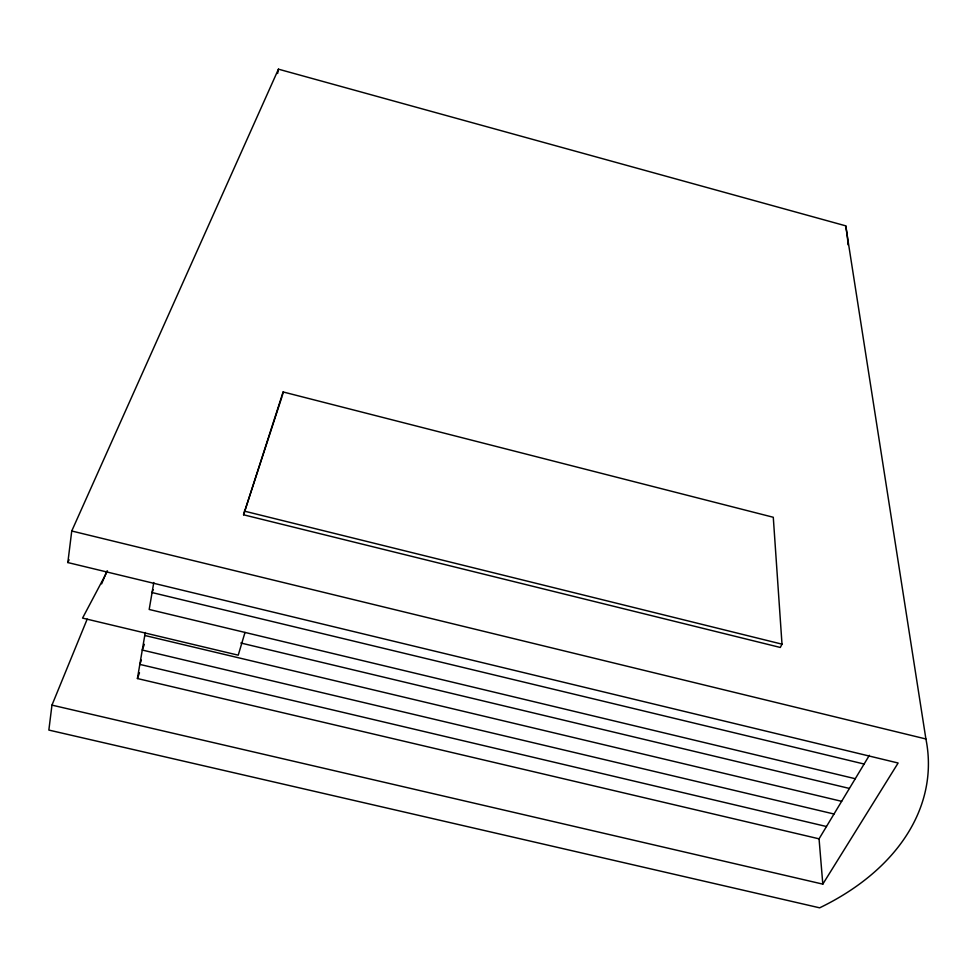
<?xml version="1.0" encoding="UTF-8"?>
<svg xmlns="http://www.w3.org/2000/svg" width="977" height="977" viewBox="0 0 977 977"><rect width="100%" height="100%" fill="white"/><g stroke="black" fill="none" stroke-linecap="round" stroke-linejoin="round"><path stroke-width="1.47" d="M51.964 705.125L822.805 884.124L898.119 763.013L67.84 562.557L71.748 531L278.445 69.172L845.703 225.834L925.903 738.978A275.978 184.409 2.7 0 1 819.654 907.828L48.85 730.075L51.964 705.125L87.197 619.113M822.805 884.124L819.056 838.828L137.415 678.539L145.268 632.498M153.78 582.512L149.188 609.465L855.254 778.718M277.639 73.495L278.445 69.172M243.566 514.794L283.122 391.96L773.283 517.273L782.003 644.161L780.293 647.458L243.566 514.794L281.889 396.943M282.353 395.514L283.122 391.96M245.007 632.437L238.229 655.176L82.556 618.099L107.482 570.983M137.415 678.539L139.479 672.799M141.384 660.11L139.821 664.397L826.469 826.518M144.352 644.332L142.276 650.047L834.004 814.012M153.133 589.705L152.07 592.563L864.108 764.038M101.645 583.867L106.847 571.166M67.84 562.557L69.074 559.76M819.056 838.828L869.359 755.319M144.755 635.465L841.649 801.323M240.806 643L849.404 788.439M71.748 531L925.903 738.978M244.335 511.118L782.003 644.161M845.703 225.834A187.425 160.46 -0.7 0 1 847.999 244.8"/></g></svg>
